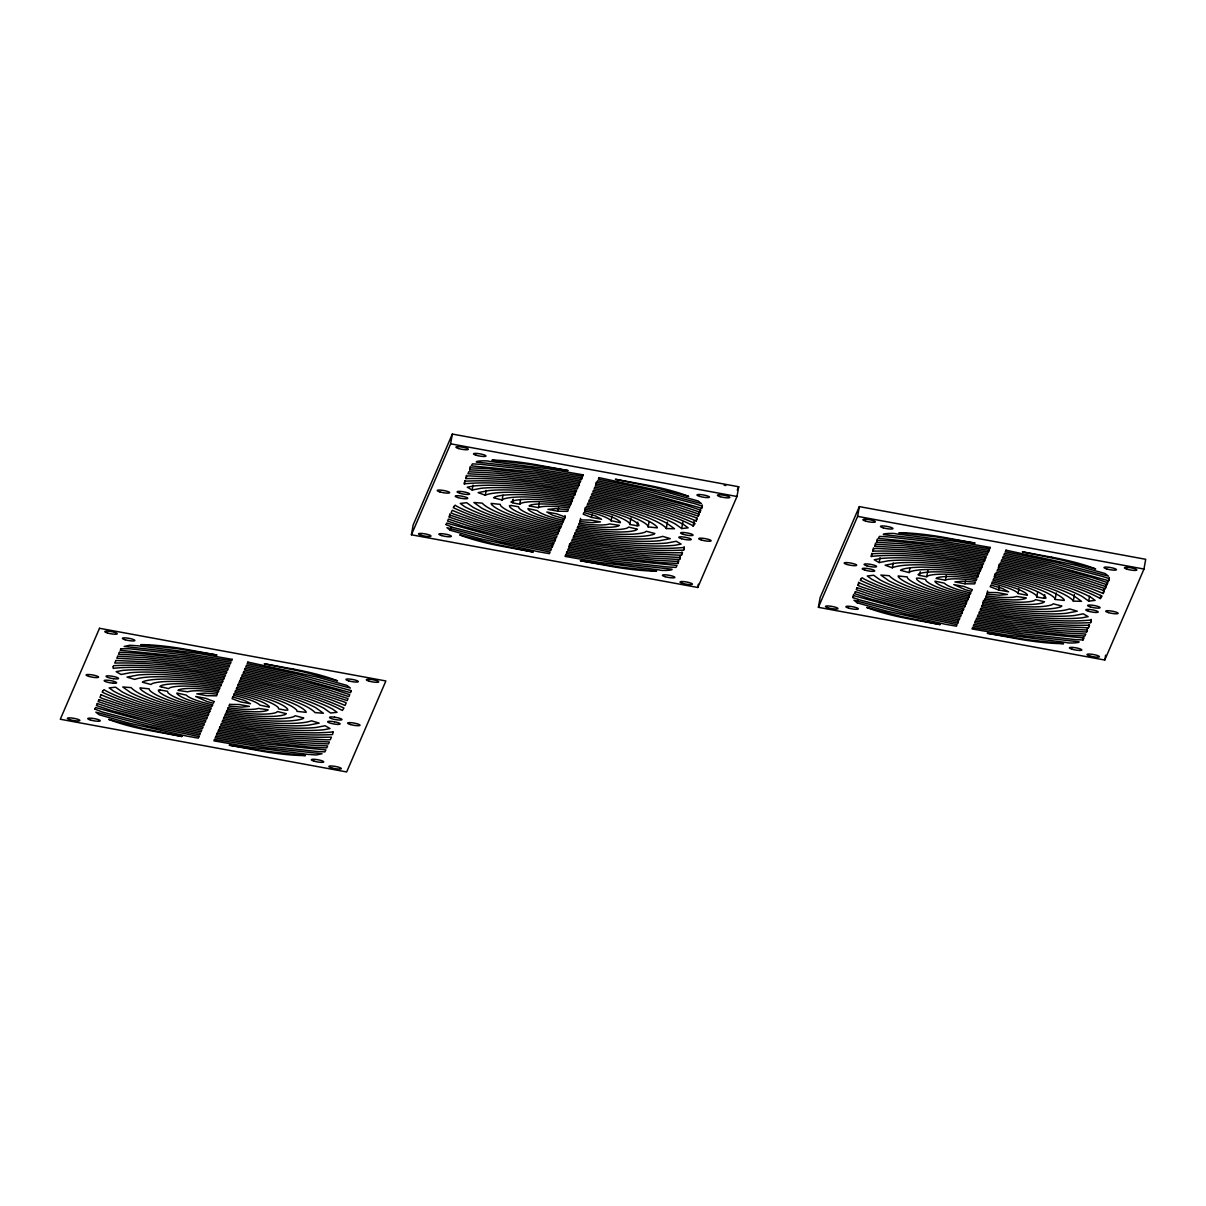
<?xml version="1.0" encoding="UTF-8"?>
<svg xmlns="http://www.w3.org/2000/svg" width="1206" height="1206" viewBox="0 0 1206 1206"><rect width="100%" height="100%" fill="white"/><g stroke="black" fill="none" stroke-linecap="round" stroke-linejoin="round"><path stroke-width="1.5" d="M853.004 597.648L853.697 595.613L913.485 612.12L958.438 621.497L957.76 623.08L910.409 613.221L860.18 600.045L853.004 597.648L853.577 594.392M411.412 534.786L413.13 525.032L452.34 434.054L738.705 486.757L736.987 496.495L697.777 587.473L411.412 534.786L450.622 443.808L452.34 434.054M449.265 517.103L450.109 515.128L479.491 524.912L518.806 535.223L554.172 542.594L553.494 544.177L515.731 536.308L474.229 525.424L449.265 517.103L449.838 513.862M450.29 530.293L446.944 527.67L500.339 541.75L550.072 552.107L549.408 553.66L538.539 551.76L479.882 538.63L450.29 530.293L450.863 527.052M464.34 483.983L464.747 481.194C502.239 479.325 539.685 484.465 576.604 490.586L575.91 492.169L549.604 487.963A133.037 23.562 10 0 0 465.757 483.696L464.34 483.983L464.913 480.727M465.848 478.601L466.963 476.023L470.159 475.918L504.892 477.682L544.343 482.023L577.96 487.405L577.282 488.988C540.484 482.882 503.219 477.682 465.848 478.601L466.421 475.36M469.647 469.812L470.506 467.822L488.581 468.742L537.318 474.109L580.704 481.058L580.011 482.641L539.067 476.099L492.666 470.973L469.647 469.812L470.219 466.556M472.164 490.013L481.254 488.264A114.027 20.201 10 0 1 553.117 491.912L574.538 495.334L575.232 493.751L551.368 489.938A123.54 21.874 10 0 0 473.506 485.988L467.265 487.209L472.164 490.013L473.023 485.144M485.325 495.259L485.762 494.942A95.033 16.824 10 0 1 556.629 495.862L573.182 498.515L573.86 496.932L554.881 493.887A104.53 18.512 10 0 0 489.003 490.541L478.119 492.636L485.325 495.259L486.184 490.375M502.118 500.023L503.46 499.073A76.023 13.462 10 0 1 560.142 499.827L571.81 501.681L572.488 500.098L558.393 497.837A85.52 15.15 10 0 0 494.611 497.008L493.555 497.761L502.118 500.023L502.977 495.153M513.259 499.224L512.686 502.465L510.967 502.088L512.294 501.153A66.526 11.774 10 0 1 561.906 501.802L571.131 503.279L570.438 504.862L563.654 503.776A57.014 10.1 10 0 0 521.143 503.219L519.756 504.198L512.505 502.857L513.078 499.616M519.756 504.198L520.615 499.329M538.434 507.636L538.826 507.364A38.004 6.739 10 0 1 567.167 507.726L569.081 508.028L569.76 506.445L565.418 505.751A47.516 8.412 10 0 0 529.977 505.284L529.102 505.917L538.434 507.636L539.293 502.766M557.941 511.223L567.649 511.344L568.373 509.641L555.83 508.63L547.931 509.384L557.941 511.223L558.514 507.967M552.122 547.358L552.815 545.76L512.64 537.394L468.968 525.937L448.406 519.093L447.547 521.067L463.707 526.449L509.565 538.479L552.122 547.358L552.695 544.102M554.866 541.012L555.544 539.414C520.51 532.253 485.144 524.504 452.205 510.289L451.089 512.882L453.727 514.058L484.752 524.399L521.881 534.137L554.866 541.012L555.438 537.755M558.966 531.484L559.644 529.901L543.424 526.525A95.033 16.824 10 0 1 482.234 503.143L473.868 502.495L481.48 507.997A104.53 18.512 10 0 0 540.348 527.61L558.966 531.484L559.539 528.243M563.066 521.972L563.76 520.374L561.89 519.997A38.004 6.739 10 0 1 537.409 510.651L527.957 508.555L528.213 509.399A47.516 8.412 10 0 0 558.815 521.082L563.066 521.972L563.639 518.716M564.453 518.761L565.177 517.057L556.81 513.862L546.785 512.022L552.936 515.354L564.453 518.761L565.026 515.52M570.438 504.862L571.011 501.606M571.81 501.681L572.383 498.44M574.538 495.334L575.111 492.093M578.654 485.822L579.332 484.239L540.831 478.073L496.736 473.204L468.787 471.787L467.943 473.777L500.807 475.435L542.579 480.048L578.654 485.822L579.227 482.566M569.066 547.042L569.745 545.459L605.804 551.232L647.577 555.83L680.455 557.504L679.596 559.494L651.647 558.077L607.568 553.207L569.066 547.042L569.639 543.8M581.382 479.475L582.061 477.893L533.806 470.159L480.425 464.28L472.405 463.873L471.35 465.848L535.554 472.134L581.382 479.475L581.955 476.219M580.011 521.625L580.749 519.922L590.443 520.057L600.467 521.897L592.553 522.65L580.011 521.625L580.583 518.384M584.639 510.892L585.317 509.309L589.583 510.198A47.516 8.412 10 0 1 620.186 521.881L620.427 522.726L610.99 520.63A38.004 6.739 10 0 0 586.508 511.284L584.639 510.892L585.212 507.651M595.583 485.505L596.261 483.923L638.818 492.787L684.676 504.817L700.837 510.198L699.977 512.188L679.415 505.344L635.743 493.887L595.583 485.505L596.156 482.264M591.588 517.404L583.207 514.208L583.945 512.505L595.447 515.912L601.598 519.258L591.588 517.404L592.161 514.163M611.095 521.007L611.955 516.123M629.773 524.444L629.381 523.133A57.014 10.1 10 0 0 592.659 509.113L586.01 507.726L586.689 506.143L595.734 508.028A66.526 11.774 10 0 1 638.577 524.384L638.954 525.635L637.024 525.771L629.773 524.444L630.919 517.932M637.024 525.771L637.763 522.123M648.15 526.901L647.773 525.635A76.023 13.462 10 0 0 598.809 506.942L587.367 504.545L588.061 502.962L601.884 505.842A85.52 15.15 10 0 1 656.969 526.886L657.27 527.881L648.15 526.901L649.009 522.017M666.285 528.545L666.164 528.122A95.033 16.824 10 0 0 604.975 504.756L588.739 501.379L589.417 499.797L608.05 503.671A104.53 18.512 10 0 1 666.918 523.283L674.531 528.771L666.285 528.545L667.431 522.047M681.707 528.56L675.345 523.977A114.027 20.201 10 0 0 611.125 502.585L590.111 498.199L590.789 496.616L614.201 501.5A123.54 21.874 10 0 1 683.772 524.67L688.129 527.836L681.707 528.56L682.852 522.062M677.893 563.458L678.737 561.468L655.732 560.308L609.316 555.182L568.373 548.624L567.694 550.222L611.08 557.157L659.803 562.539L677.893 563.458L678.465 560.202M679.596 559.494L680.169 556.237M681.42 555.257L682.536 552.665C645.165 553.599 607.899 548.383 571.116 542.278L570.423 543.876L604.055 549.258L643.507 553.599L681.42 555.257L681.993 552.001M683.651 550.087L684.179 547.509L682.626 547.569A133.037 23.562 10 0 1 598.779 543.318L572.473 539.112L571.795 540.695C608.698 546.8 646.16 551.956 683.651 550.087L684.224 546.846M693.194 526.087L695.078 523.57C662.546 508.389 627.15 500.641 592.161 493.45L591.483 495.033L617.276 500.415A133.037 23.562 10 0 1 692.199 525.364L693.194 526.087L694.053 521.203M696.194 520.992L697.309 518.399L694.671 517.223L663.632 506.882L626.517 497.143L593.533 490.269L592.839 491.852C627.889 499.028 663.24 506.776 696.194 520.992L696.767 517.736M698.274 516.153L699.133 514.163L674.154 505.857L632.668 494.973L594.89 487.103L594.211 488.686L629.592 496.058L668.893 506.369L698.274 516.153L698.847 512.897M699.977 512.188L700.55 508.932M701.696 508.223L702.374 506.188L695.199 503.791L644.969 490.616L597.633 480.757L596.94 482.34L641.894 491.701L701.696 508.223L702.269 504.967M697.777 587.473L698.349 584.217M818.407 607.327L820.125 597.588L859.335 506.61L1145.7 559.298L1143.981 569.051L1104.771 660.029L818.407 607.327L857.617 516.364L859.335 506.61M858.084 585.423L859.2 582.845C892.154 597.06 927.504 604.809 962.539 611.97L961.86 613.568L928.876 606.693L891.747 596.955L860.722 586.613L858.084 585.423L858.657 582.181M857.285 602.849L853.938 600.226L907.334 614.306L957.082 624.663L956.418 626.2L945.534 624.301L886.877 611.171L857.285 602.849L857.858 599.608M871.335 556.524L871.742 553.75C909.234 551.881 946.68 557.021 983.599 563.142L982.905 564.725L956.599 560.504A133.037 23.562 10 0 0 872.767 556.252L871.335 556.524L871.908 553.283M872.858 551.157L873.973 548.579L877.169 548.459L911.887 550.222L951.338 554.579L984.97 559.961L984.277 561.544C947.494 555.438 910.228 550.222 872.858 551.157L873.43 547.916M874.938 546.333L875.797 544.343L903.731 545.76L947.826 550.629L986.327 556.795L985.649 558.378L949.574 552.604L907.817 547.991L874.938 546.333L875.511 543.077M876.641 542.368L877.501 540.378L895.576 541.298L944.313 546.665L987.699 553.614L987.021 555.197L946.062 548.64L899.661 543.529L876.641 542.368L877.214 539.112M879.159 562.569L888.249 560.82A114.027 20.201 10 0 1 960.112 564.468L981.548 567.89L982.227 566.307L958.363 562.493A123.54 21.874 10 0 0 880.516 558.529L874.26 559.765L879.159 562.569L880.018 557.685M892.319 567.815L892.772 567.483A95.033 16.824 10 0 1 963.624 568.418L980.177 571.071L980.855 569.488L961.875 566.443A104.53 18.512 10 0 0 895.998 563.096L885.114 565.192L892.319 567.815L893.179 562.931M909.113 572.579L910.455 571.629A76.023 13.462 10 0 1 967.137 572.368L978.805 574.237L979.498 572.654L965.388 570.393A85.52 15.15 10 0 0 901.606 569.564L900.55 570.317L909.113 572.579L909.972 567.709M919.515 575.413L917.977 574.644L919.289 573.694A66.526 11.774 10 0 1 968.9 574.358L978.126 575.835L977.448 577.418L970.649 576.332A57.014 10.1 10 0 0 928.138 575.775L926.766 576.754L919.515 575.413L920.253 571.765M926.766 576.754L927.911 570.257M945.444 580.192L945.821 579.905A38.004 6.739 10 0 1 974.177 580.282L976.076 580.583L976.754 579.001L972.413 578.307A47.516 8.412 10 0 0 936.987 577.84L936.097 578.473L945.444 580.192L946.303 575.307M957.76 623.08L958.333 619.824M964.951 583.779L974.644 583.9L975.383 582.197L962.84 581.186L954.926 581.925L964.951 583.779L965.524 580.523M961.86 613.568L962.433 610.311M965.961 604.04L966.654 602.457L950.418 599.065A95.033 16.824 10 0 1 889.229 575.699L880.862 575.051L888.475 580.553A104.53 18.512 10 0 0 947.343 600.166L965.961 604.04L966.534 600.784M968.704 597.694L969.383 596.111L962.735 594.724A57.014 10.1 10 0 1 926.012 580.704L925.62 579.393L918.369 578.066L916.439 578.202L916.816 579.453A66.526 11.774 10 0 0 959.659 595.809L968.704 597.694L969.277 594.437M977.448 577.418L978.021 574.162M980.177 571.071L980.749 567.815M981.548 567.89L982.121 564.649M984.277 561.544L984.85 558.303M988.377 552.031L989.071 550.433L940.801 542.715L887.435 536.836L879.4 536.429L878.36 538.389L942.549 544.69L988.377 552.031L988.95 548.775M982.89 603.724L983.583 602.141L995.252 604.01A76.023 13.462 10 0 0 1051.933 604.749L1053.275 603.799L1061.838 606.075L1060.783 606.829A85.52 15.15 10 0 1 997 605.985L982.89 603.724L983.463 600.482M987.005 594.181L987.744 592.478L997.437 592.613L1007.462 594.452L999.548 595.206L987.005 594.181L987.578 590.94M994.377 577.101L995.056 575.518L1008.894 578.398A85.52 15.15 10 0 1 1063.963 599.427L1064.265 600.437L1055.144 599.442L1054.768 598.176A76.023 13.462 10 0 0 1005.819 579.483L994.377 577.101L994.95 573.86M998.478 567.589L999.156 565.991C1034.16 573.197 1069.556 580.945 1102.073 596.126L1100.475 598.508L1099.194 597.92A133.037 23.562 10 0 0 1024.271 572.956L998.478 567.589L999.05 564.333M998.583 589.96L990.201 586.764L990.94 585.061L1002.457 588.468L1008.608 591.814L998.583 589.96L999.156 586.719M1018.09 593.548L1017.985 593.186A38.004 6.739 10 0 0 993.503 583.84L991.634 583.448L992.327 581.865L996.578 582.754A47.516 8.412 10 0 1 1027.18 594.437L1027.437 595.267L1018.09 593.548L1018.949 588.679M1036.768 596.985L1036.376 595.689A57.014 10.1 10 0 0 999.653 581.669L993.005 580.282L993.684 578.684L1002.729 580.583A66.526 11.774 10 0 1 1045.572 596.94L1045.949 598.191L1044.019 598.327L1036.768 596.985L1037.627 592.116M1044.019 598.327L1044.758 594.679M1055.144 599.442L1056.29 592.945M1073.295 601.101L1073.159 600.678A95.033 16.824 10 0 0 1011.97 577.312L995.734 573.935L996.427 572.337L1015.045 576.227A104.53 18.512 10 0 1 1073.913 595.839L1081.526 601.327L1073.295 601.101L1074.44 594.603M1088.701 601.116L1082.34 596.533A114.027 20.201 10 0 0 1018.12 575.141L997.106 570.755L997.784 569.172L1021.196 574.056A123.54 21.874 10 0 1 1090.767 597.226L1095.123 600.392L1088.701 601.116L1089.561 596.246M1082.988 639.964L1084.028 637.989L1019.839 631.688L974.011 624.361L973.317 625.944L1021.588 633.678L1074.953 639.557L1082.988 639.964L1083.561 636.708M1086.591 632.034L1087.45 630.06L1054.572 628.386L1012.814 623.788L976.739 618.015L976.061 619.598L1014.563 625.763L1058.657 630.617L1086.591 632.034L1087.164 628.793M1088.415 627.813L1089.531 625.221C1052.16 626.155 1014.894 620.939 978.111 614.834L977.433 616.417L1011.05 621.814L1050.501 626.155L1088.415 627.813L1088.988 624.557M1090.646 622.643L1091.189 620.065L1089.621 620.125A133.037 23.562 10 0 1 1005.789 615.874L979.483 611.668L978.79 613.251C1015.708 619.356 1053.155 624.512 1090.646 622.643L1091.219 619.387M1100.204 598.643L1100.777 595.387M1103.188 593.533L1104.304 590.955L1101.666 589.779L1070.642 579.438L1033.512 569.699L1000.528 562.825L999.849 564.408C1034.884 571.584 1070.235 579.332 1103.188 593.533L1104.048 588.664M1105.269 588.709L1106.128 586.719L1081.164 578.413L1039.662 567.529L1001.9 559.644L1001.206 561.242L1036.587 568.614L1075.903 578.925L1105.269 588.709L1105.842 585.453M1106.987 584.744L1107.832 582.754L1091.686 577.373L1045.813 565.343L1003.256 556.479L1002.578 558.061L1042.738 566.428L1086.425 577.885L1106.987 584.744L1107.56 581.488M1108.691 580.779L1109.384 578.729L1102.209 576.347L1051.979 563.172L1004.628 553.298L1003.95 554.896L1048.903 564.257L1108.691 580.779L1109.264 577.523M1104.771 660.029L1105.631 655.144M737.228 490.179L738.705 486.757M857.617 516.364L1143.981 569.051M450.622 443.808L736.987 496.495M724.173 485.264A6.332 1.116 10 0 1 725.801 485.521M94.927 709.068L102.073 711.962L152.303 725.138L199.653 734.997L200.332 733.414L155.378 724.037L95.591 707.53L94.927 709.068M113.168 666.752L113.228 668.441L114.66 668.169A133.037 23.562 10 0 1 198.493 672.42L224.798 676.641L225.492 675.059C188.573 668.938 151.127 663.797 113.635 665.667L113.168 666.752M333.082 731.982L332.539 734.56C295.048 736.429 257.602 731.273 220.683 725.168L221.376 723.585L247.682 727.791A133.037 23.562 10 0 0 331.514 732.042L333.082 731.982M351.263 690.646L350.584 692.696L290.797 676.174L245.843 666.812L246.521 665.215L293.872 675.089L351.263 690.646M446.039 524.595L453.185 527.489L503.415 540.665L550.765 550.524L551.444 548.941L506.49 539.579L446.702 523.057L446.039 524.595M99.51 628.281L60.3 719.243L346.665 771.946L385.875 680.968L99.51 628.281M97.294 703.565L96.45 705.54L112.595 710.922L158.468 722.952L201.025 731.831L201.704 730.233L161.544 721.866L117.856 710.409L97.294 703.565M99.013 699.601L98.153 701.575L123.118 709.897L164.619 720.781L202.382 728.65L203.075 727.067L167.694 719.696L128.379 709.384L99.013 699.601M101.093 694.762L99.977 697.339L102.616 698.53L133.64 708.872L170.77 718.61L203.754 725.469L204.432 723.886C169.398 716.726 134.047 708.977 101.093 694.762M102.676 691.083L102.209 692.184C134.725 707.364 170.121 715.113 205.126 722.304L205.804 720.721L180.011 715.339A133.037 23.562 10 0 1 105.088 690.39L104.078 689.666L102.676 691.083M115.866 660.496L114.751 663.074C152.122 662.139 189.387 667.355 226.17 673.461L226.849 671.878L193.231 666.496L153.78 662.139L115.866 660.496M117.691 656.26L116.831 658.25L149.71 659.908L191.468 664.521L227.542 670.295L228.22 668.697L189.719 662.546L145.624 657.677L117.691 656.26M119.394 652.295L118.535 654.285L141.554 655.446L187.955 660.556L228.914 667.114L229.592 665.531L186.206 658.582L137.469 653.215L119.394 652.295M120.917 648.768L120.253 650.305L184.443 656.607L230.271 663.948L230.964 662.35L182.694 654.632L129.328 648.753L120.917 648.768M160.262 689.983L158.333 690.118L158.71 691.37A66.526 11.774 10 0 0 201.538 707.726L210.598 709.61L211.276 708.028L204.628 706.641A57.014 10.1 10 0 1 167.905 692.621L167.513 691.309L160.262 689.983M161.574 686.938L168.659 688.671L170.031 687.691A57.014 10.1 10 0 1 212.542 688.249L219.326 689.335L220.02 687.752L210.794 686.274A66.526 11.774 10 0 0 161.182 685.611L159.87 686.561L161.574 686.938M198.975 736.58L198.297 738.117L187.427 736.218L128.771 723.087L99.178 714.766L95.832 712.143L149.227 726.223L198.975 736.58M207.176 717.54L206.497 719.123L183.086 714.254A123.54 21.874 10 0 1 113.515 691.083L109.158 687.902L115.58 687.179L121.942 691.777A114.027 20.201 10 0 0 186.161 713.168L207.176 717.54M208.548 714.374L207.854 715.957L189.236 712.083A104.53 18.512 10 0 1 130.369 692.47L122.756 686.968L131.122 687.616A95.033 16.824 10 0 0 192.312 710.982L208.548 714.374M209.904 711.193L209.226 712.776L195.387 709.897A85.52 15.15 10 0 1 140.318 688.867L140.017 687.872L149.137 688.852L149.514 690.118A76.023 13.462 10 0 0 198.462 708.811L209.904 711.193M212.648 704.847L211.954 706.43L207.703 705.555A47.516 8.412 10 0 1 177.101 693.857L176.845 693.028L186.297 695.108A38.004 6.739 10 0 0 210.779 704.455L212.648 704.847M214.08 701.53L213.341 703.234L207.296 701.651L195.674 696.495L205.698 698.334L214.08 701.53M217.276 694.113L216.537 695.817L206.844 695.696L196.819 693.842L204.734 693.103L217.276 694.113M218.648 690.917L217.969 692.5L216.055 692.199A38.004 6.739 10 0 0 187.714 691.822L177.991 690.39L178.88 689.757A47.516 8.412 10 0 1 214.306 690.224L218.648 690.917M221.391 684.571L220.698 686.154L209.03 684.284A76.023 13.462 10 0 0 152.348 683.546L151.006 684.495L142.444 682.234L143.499 681.48A85.52 15.15 10 0 1 207.281 682.31L221.391 684.571M222.748 681.405L222.07 682.988L205.517 680.335A95.033 16.824 10 0 0 134.665 679.4L127.007 677.109L137.891 675.013A104.53 18.512 10 0 1 203.769 678.36L222.748 681.405M224.12 678.224L223.442 679.807L202.005 676.385A114.027 20.201 10 0 0 130.142 672.737L121.052 674.486L116.153 671.682L122.394 670.446A123.54 21.874 10 0 1 200.256 674.41L224.12 678.224M232.245 659.365L231.642 660.767L180.93 652.657L124.143 646.461L129.886 645.255L138.298 645.843L197.648 653.32L232.245 659.365M214.532 739.444L213.929 740.846L248.526 746.891L307.877 754.383L316.289 754.971L322.032 753.765L265.245 747.569L214.532 739.444M215.904 736.278L215.211 737.861L263.481 745.579L316.846 751.474L324.881 751.881L325.921 749.906L261.732 743.605L215.904 736.278M217.261 733.097L216.583 734.68L259.968 741.63L308.706 747.011L326.781 747.916L327.64 745.941L304.621 744.765L258.22 739.655L217.261 733.097M218.633 729.932L217.954 731.514L256.456 737.68L300.55 742.534L328.484 743.951L329.344 741.976L296.465 740.303L254.707 735.705L218.633 729.932M220.005 726.751L219.311 728.334L252.943 733.73L292.395 738.072L327.112 739.836L330.308 739.73L331.424 737.137C294.053 738.072 256.788 732.856 220.005 726.751M222.733 720.404L222.055 721.987L245.918 725.816A123.54 21.874 10 0 0 323.766 729.766L330.022 728.545L325.123 725.741L316.032 727.489A114.027 20.201 10 0 1 244.17 723.841L222.733 720.404M224.105 717.238L223.427 718.821L242.406 721.866A104.53 18.512 10 0 0 308.284 725.198L319.168 723.103L311.51 720.811A95.033 16.824 10 0 1 240.657 719.876L224.105 717.238M225.477 714.058L224.783 715.64L238.894 717.902A85.52 15.15 10 0 0 302.676 718.746L303.731 717.992L295.169 715.716L293.827 716.665A76.023 13.462 10 0 1 237.13 715.927L225.477 714.058M226.834 710.892L226.155 712.475L235.381 713.952A66.526 11.774 10 0 0 284.993 714.6L286.304 713.666L277.516 711.555L276.144 712.535A57.014 10.1 10 0 1 233.617 711.977L226.834 710.892M228.205 707.711L227.527 709.294L231.869 710.002A47.516 8.412 10 0 0 267.295 710.455L268.184 709.837L258.461 708.389A38.004 6.739 10 0 1 230.105 708.012L228.205 707.711M229.637 704.394L228.899 706.098L241.441 707.123L249.356 706.369L239.331 704.53L229.637 704.394M232.833 696.978L232.095 698.681L240.476 701.877L250.501 703.731L244.351 700.385L232.833 696.978M234.22 693.782L233.527 695.365L235.396 695.756A38.004 6.739 10 0 1 259.878 705.103L269.315 707.183L269.074 706.354A47.516 8.412 10 0 0 238.471 694.671L234.22 693.782M235.577 690.601L234.899 692.199L241.547 693.586A57.014 10.1 10 0 1 278.269 707.605L278.661 708.902L285.912 710.244L287.842 710.108L287.465 708.857A66.526 11.774 10 0 0 244.622 692.5L235.577 690.601M236.949 687.435L236.27 689.018L247.712 691.4A76.023 13.462 10 0 1 296.661 710.093L297.038 711.359L306.158 712.354L305.857 711.344A85.52 15.15 10 0 0 250.788 690.314L236.949 687.435M238.321 684.254L237.627 685.852L253.863 689.229A95.033 16.824 10 0 1 315.052 712.595L323.419 713.243L315.806 707.756A104.53 18.512 10 0 0 256.938 688.144L238.321 684.254M239.677 681.089L238.999 682.671L260.014 687.058A114.027 20.201 10 0 1 324.233 708.45L330.595 713.032L337.017 712.309L332.66 709.143A123.54 21.874 10 0 0 263.089 685.973L239.677 681.089M241.049 677.908L240.371 679.506L266.164 684.872A133.037 23.562 10 0 1 341.087 709.837L342.368 710.424L343.966 708.043C311.45 692.862 276.038 685.114 241.049 677.908M242.421 674.742L241.728 676.325C276.777 683.5 312.128 691.249 345.082 705.45L346.197 702.872L343.559 701.696L312.535 691.355L275.405 681.616L242.421 674.742M243.793 671.561L243.099 673.159L278.48 680.531L317.796 690.842L347.162 700.626L348.021 698.636L323.057 690.329L281.556 679.445L243.793 671.561M245.15 668.395L244.471 669.978L284.631 678.345L328.318 689.802L348.881 696.661L349.725 694.671L333.58 689.289L287.706 677.259L245.15 668.395M247.863 662.094L247.2 663.632L296.947 674.003L350.343 688.068L346.996 685.445L317.404 677.124L247.863 662.094M453.788 506.61L453.305 507.711C485.837 522.891 521.233 530.64 556.237 537.831L556.916 536.248L531.107 530.866A133.037 23.562 10 0 1 456.185 505.917L455.19 505.193L453.788 506.61M511.374 505.51L509.445 505.646L509.821 506.897A66.526 11.774 10 0 0 552.65 523.253L561.695 525.138L562.388 523.555L555.725 522.168A57.014 10.1 10 0 1 519.017 508.148L518.625 506.837L511.374 505.51M558.288 533.067L557.594 534.665L534.183 529.781A123.54 21.874 10 0 1 464.627 506.61L460.27 503.445L466.692 502.721L473.054 507.304A114.027 20.201 10 0 0 537.273 528.695L558.288 533.067M561.016 526.721L560.338 528.318L546.499 525.424A85.52 15.15 10 0 1 491.43 504.394L491.128 503.399L500.234 504.379L500.626 505.646A76.023 13.462 10 0 0 549.574 524.339L561.016 526.721M583.357 474.893L582.754 476.295L532.042 468.184L476.355 462.049C474.651 460.903 487.601 460.345 489.41 461.37L548.76 468.848L583.357 474.893M565.644 554.971L565.041 556.388L599.623 562.418L658.989 569.91C660.782 570.935 673.732 570.378 672.043 569.232L616.341 563.096L565.644 554.971M567.001 551.805L566.323 553.388L614.593 561.122L667.958 567.001L675.993 567.408L677.033 565.433L612.829 559.147L567.001 551.805M573.845 535.931L573.167 537.529L597.03 541.343A123.54 21.874 10 0 0 674.878 545.293L681.134 544.072L676.219 541.268L667.129 543.017A114.027 20.201 10 0 1 595.267 539.368L573.845 535.931M575.217 532.766L574.523 534.348L593.518 537.394A104.53 18.512 10 0 0 659.396 540.74L670.28 538.645L662.622 536.338A95.033 16.824 10 0 1 591.754 535.419L575.217 532.766M576.574 529.585L575.895 531.183L590.005 533.429A85.52 15.15 10 0 0 653.788 534.273L654.843 533.519L646.28 531.258L644.939 532.208A76.023 13.462 10 0 1 588.242 531.454L576.574 529.585M577.945 526.419L577.267 528.002L586.493 529.479A66.526 11.774 10 0 0 636.09 530.127L637.416 529.193L628.628 527.082L627.256 528.062A57.014 10.1 10 0 1 584.729 527.504L577.945 526.419M579.317 523.238L578.639 524.836L582.98 525.53A47.516 8.412 10 0 0 618.407 525.997L619.296 525.364L609.573 523.917A38.004 6.739 10 0 1 581.217 523.555L579.317 523.238M598.975 477.621L598.312 479.159L648.059 489.53L701.44 503.611L698.108 500.972L668.516 492.651L598.975 477.621M855.401 591.649L854.557 593.623L870.702 599.005L916.575 611.035L959.132 619.914L959.81 618.316L919.65 609.95L875.963 598.493L855.401 591.649M857.119 587.684L856.26 589.659L881.224 597.98L922.726 608.864L960.489 616.733L961.182 615.15L925.801 607.779L886.485 597.467L857.119 587.684M860.783 579.166L860.315 580.267C892.832 595.447 928.243 603.196 963.232 610.387L963.911 608.804L938.117 603.422A133.037 23.562 10 0 1 863.195 578.473L862.184 577.749L860.783 579.166M965.282 605.623L964.604 607.221L941.193 602.337A123.54 21.874 10 0 1 871.621 579.166L867.265 575.986L873.687 575.262L880.048 579.86A114.027 20.201 10 0 0 944.268 601.251L965.282 605.623M968.011 599.276L967.333 600.859L953.494 597.98A85.52 15.15 10 0 1 898.425 576.95L898.123 575.955L907.244 576.935L907.621 578.202A76.023 13.462 10 0 0 956.569 596.895L968.011 599.276M970.755 592.93L970.061 594.513L965.81 593.638A47.516 8.412 10 0 1 935.208 581.955L934.952 581.111L944.404 583.191A38.004 6.739 10 0 0 968.885 592.538L970.755 592.93M972.187 589.613L971.448 591.317L965.418 589.734L953.78 584.578L963.805 586.418L972.187 589.613M990.352 547.449L989.749 548.851L939.037 540.74L883.35 534.59C881.661 533.459 894.596 532.901 896.405 533.926L955.755 541.404L990.352 547.449M972.639 627.527L972.036 628.929L1006.633 634.974L1065.983 642.466C1067.792 643.491 1080.727 642.934 1079.038 641.788L1023.351 635.652L972.639 627.527M975.368 621.18L974.689 622.763L1018.075 629.713L1066.813 635.095L1084.887 635.999L1085.747 634.024L1062.727 632.849L1016.326 627.738L975.368 621.18M980.84 608.487L980.161 610.07L1004.025 613.899A123.54 21.874 10 0 0 1081.872 617.849L1088.129 616.628L1083.229 613.824L1074.139 615.573A114.027 20.201 10 0 1 1002.276 611.924L980.84 608.487M982.212 605.322L981.533 606.904L1000.513 609.95A104.53 18.512 10 0 0 1066.39 613.281L1077.275 611.201L1069.616 608.894A95.033 16.824 10 0 1 998.764 607.96L982.212 605.322M984.955 598.975L984.262 600.558L993.488 602.035A66.526 11.774 10 0 0 1043.1 602.683L1044.411 601.749L1035.622 599.638L1034.251 600.618A57.014 10.1 10 0 1 991.739 600.06L984.955 598.975M986.312 595.794L985.634 597.377L989.975 598.086A47.516 8.412 10 0 0 1025.402 598.538L1026.291 597.92L1016.568 596.473A38.004 6.739 10 0 1 988.227 596.096L986.312 595.794M1005.985 550.177L1005.307 551.715L1055.054 562.086L1108.45 576.151L1105.103 573.528L1075.511 565.207L1005.985 550.177M493.48 460.179L491.912 460.195L528.53 464.235L568.101 470.566L538.826 465.184A63.345 11.216 10 0 0 493.48 460.179M900.475 532.735L898.907 532.75L935.524 536.776L975.096 543.122L945.836 537.725A63.345 11.216 10 0 0 900.475 532.735M656.486 571.086L654.918 571.101A63.345 11.216 10 0 1 609.558 566.096L580.282 560.715L619.854 567.046L656.486 571.086M142.368 644.652L140.801 644.667L177.418 648.692L216.99 655.039L187.729 649.642A63.345 11.216 10 0 0 142.368 644.652M1063.481 643.642L1061.913 643.657A63.345 11.216 10 0 1 1016.552 638.652L987.292 633.271L1026.864 639.602L1063.481 643.642M305.374 755.559L303.806 755.574A63.345 11.216 10 0 1 258.446 750.569L229.185 745.187L268.757 751.519L305.374 755.559M113.123 683.199L111.585 683.033A6.332 1.116 10 0 1 104.168 680.727A6.332 1.116 10 0 1 110.862 680.666L112.459 680.998A6.332 1.116 10 0 1 116.635 682.717A6.332 1.116 10 0 1 113.123 683.199M334.59 717.178L333.052 717.012A6.332 1.116 10 0 0 329.54 717.51A6.332 1.116 10 0 0 333.715 719.228L335.313 719.56A6.332 1.116 10 0 0 341.991 719.5A6.332 1.116 10 0 0 334.59 717.178M113.454 678.692L111.826 678.435A6.332 1.116 10 0 1 106.158 676.114A6.332 1.116 10 0 1 114.329 676.656L115.791 677.033A6.332 1.116 10 0 1 118.384 678.661A6.332 1.116 10 0 1 113.454 678.692M334.348 721.776L332.72 721.52A6.332 1.116 10 0 0 327.791 721.565A6.332 1.116 10 0 0 330.384 723.178L331.846 723.57A6.332 1.116 10 0 0 340.017 724.113A6.332 1.116 10 0 0 334.348 721.776M1051.662 557.202L1022.387 551.82L1061.205 559.901L1095.666 568.946L1094.339 568.403A63.345 11.216 10 0 0 1051.662 557.202M644.667 484.646L615.392 479.264L654.21 487.36L688.671 496.39L687.345 495.847A63.345 11.216 10 0 0 644.667 484.646M940.002 624.572L910.726 619.175A63.345 11.216 10 0 1 868.049 607.99L866.722 607.432L901.183 616.477L940.002 624.572M533.007 552.016L503.731 546.635A63.345 11.216 10 0 1 461.039 535.434L459.712 534.891L494.189 543.921L533.007 552.016M293.555 669.119L264.28 663.737L303.098 671.817L337.559 680.862L336.233 680.32A63.345 11.216 10 0 0 293.555 669.119M181.895 736.489L152.619 731.092A63.345 11.216 10 0 1 109.942 719.907L108.615 719.349L143.077 728.394L181.895 736.489M848.647 608.125A6.332 1.116 10 0 0 858.37 608.924A6.332 1.116 10 0 0 849.431 606.286A6.332 1.116 10 0 0 848.647 608.125M1089.727 655.958A6.332 1.116 10 0 0 1099.465 656.757A6.332 1.116 10 0 0 1090.51 654.119A6.332 1.116 10 0 0 1089.727 655.958M1106.731 568.946A6.332 1.116 10 0 0 1116.47 569.76A6.332 1.116 10 0 0 1107.53 567.121A6.332 1.116 10 0 0 1106.731 568.946M846.959 564.483A6.332 1.116 10 0 0 856.682 565.282A6.332 1.116 10 0 0 847.743 562.644A6.332 1.116 10 0 0 846.959 564.483M1127.113 569.217A6.332 1.116 10 0 0 1136.851 570.016A6.332 1.116 10 0 0 1127.896 567.393A6.332 1.116 10 0 0 1127.113 569.217M883.244 527.836A6.332 1.116 10 0 0 892.983 528.635A6.332 1.116 10 0 0 884.028 525.997A6.332 1.116 10 0 0 883.244 527.836M828.266 607.854A6.332 1.116 10 0 0 837.989 608.653A6.332 1.116 10 0 0 829.05 606.015A6.332 1.116 10 0 0 828.266 607.854M865.652 521.113A6.332 1.116 10 0 0 875.375 521.912A6.332 1.116 10 0 0 866.436 519.273A6.332 1.116 10 0 0 865.652 521.113M1108.42 612.588A6.332 1.116 10 0 0 1118.158 613.387A6.332 1.116 10 0 0 1109.203 610.764A6.332 1.116 10 0 0 1108.42 612.588M1088.49 611.261A6.332 1.116 10 0 0 1098.229 612.06A6.332 1.116 10 0 0 1089.289 609.437A6.332 1.116 10 0 0 1088.49 611.261M1090.36 606.935A6.332 1.116 10 0 0 1100.098 607.734A6.332 1.116 10 0 0 1091.159 605.095A6.332 1.116 10 0 0 1090.36 606.935M865.003 570.152A6.332 1.116 10 0 0 874.742 570.951A6.332 1.116 10 0 0 865.802 568.312A6.332 1.116 10 0 0 865.003 570.152M866.873 565.81A6.332 1.116 10 0 0 876.611 566.609A6.332 1.116 10 0 0 867.672 563.971A6.332 1.116 10 0 0 866.873 565.81M1072.134 649.235A6.332 1.116 10 0 0 1081.857 650.034A6.332 1.116 10 0 0 1072.918 647.411A6.332 1.116 10 0 0 1072.134 649.235M314.027 761.152A6.332 1.116 10 0 0 323.751 761.951A6.332 1.116 10 0 0 314.811 759.328A6.332 1.116 10 0 0 314.027 761.152M70.159 719.771A6.332 1.116 10 0 0 79.882 720.57A6.332 1.116 10 0 0 70.943 717.932A6.332 1.116 10 0 0 70.159 719.771M331.62 767.875A6.332 1.116 10 0 0 341.358 768.674A6.332 1.116 10 0 0 332.404 766.036A6.332 1.116 10 0 0 331.62 767.875M369.006 681.134A6.332 1.116 10 0 0 378.729 681.933A6.332 1.116 10 0 0 369.79 679.31A6.332 1.116 10 0 0 369.006 681.134M350.313 724.505A6.332 1.116 10 0 0 360.051 725.303A6.332 1.116 10 0 0 351.097 722.68A6.332 1.116 10 0 0 350.313 724.505M348.624 680.862A6.332 1.116 10 0 0 358.363 681.676A6.332 1.116 10 0 0 349.408 679.038A6.332 1.116 10 0 0 348.624 680.862M125.138 639.753A6.332 1.116 10 0 0 134.876 640.552A6.332 1.116 10 0 0 125.921 637.914A6.332 1.116 10 0 0 125.138 639.753M107.545 633.029A6.332 1.116 10 0 0 117.268 633.828A6.332 1.116 10 0 0 108.329 631.19A6.332 1.116 10 0 0 107.545 633.029M88.852 676.4A6.332 1.116 10 0 0 98.575 677.199A6.332 1.116 10 0 0 89.636 674.561A6.332 1.116 10 0 0 88.852 676.4M90.525 720.042A6.332 1.116 10 0 0 100.264 720.841A6.332 1.116 10 0 0 91.324 718.203A6.332 1.116 10 0 0 90.525 720.042M458.642 448.557A6.332 1.116 10 0 0 468.38 449.356A6.332 1.116 10 0 0 459.441 446.733A6.332 1.116 10 0 0 458.642 448.557M439.949 491.927A6.332 1.116 10 0 0 449.687 492.726A6.332 1.116 10 0 0 440.748 490.103A6.332 1.116 10 0 0 439.949 491.927M701.425 540.032A6.332 1.116 10 0 0 711.148 540.831A6.332 1.116 10 0 0 702.209 538.208A6.332 1.116 10 0 0 701.425 540.032M682.732 583.403A6.332 1.116 10 0 0 692.455 584.201A6.332 1.116 10 0 0 683.516 581.578A6.332 1.116 10 0 0 682.732 583.403M720.118 496.661A6.332 1.116 10 0 0 729.841 497.475A6.332 1.116 10 0 0 720.902 494.837A6.332 1.116 10 0 0 720.118 496.661M421.271 535.298A6.332 1.116 10 0 0 430.994 536.097A6.332 1.116 10 0 0 422.055 533.459A6.332 1.116 10 0 0 421.271 535.298M699.736 496.405A6.332 1.116 10 0 0 709.46 497.204A6.332 1.116 10 0 0 700.52 494.566A6.332 1.116 10 0 0 699.736 496.405M476.249 455.28A6.332 1.116 10 0 0 485.973 456.079A6.332 1.116 10 0 0 477.033 453.441A6.332 1.116 10 0 0 476.249 455.28M441.637 535.57A6.332 1.116 10 0 0 451.376 536.369A6.332 1.116 10 0 0 442.436 533.73A6.332 1.116 10 0 0 441.637 535.57M681.496 538.705A6.332 1.116 10 0 0 691.234 539.519A6.332 1.116 10 0 0 682.295 536.881A6.332 1.116 10 0 0 681.496 538.705M683.365 534.379A6.332 1.116 10 0 0 693.103 535.178A6.332 1.116 10 0 0 684.164 532.539A6.332 1.116 10 0 0 683.365 534.379M458.009 497.596A6.332 1.116 10 0 0 467.747 498.395A6.332 1.116 10 0 0 458.793 495.756A6.332 1.116 10 0 0 458.009 497.596M459.878 493.254A6.332 1.116 10 0 0 469.616 494.053A6.332 1.116 10 0 0 460.662 491.415A6.332 1.116 10 0 0 459.878 493.254M665.124 576.679A6.332 1.116 10 0 0 674.863 577.493A6.332 1.116 10 0 0 665.923 574.855A6.332 1.116 10 0 0 665.124 576.679"/></g></svg>
